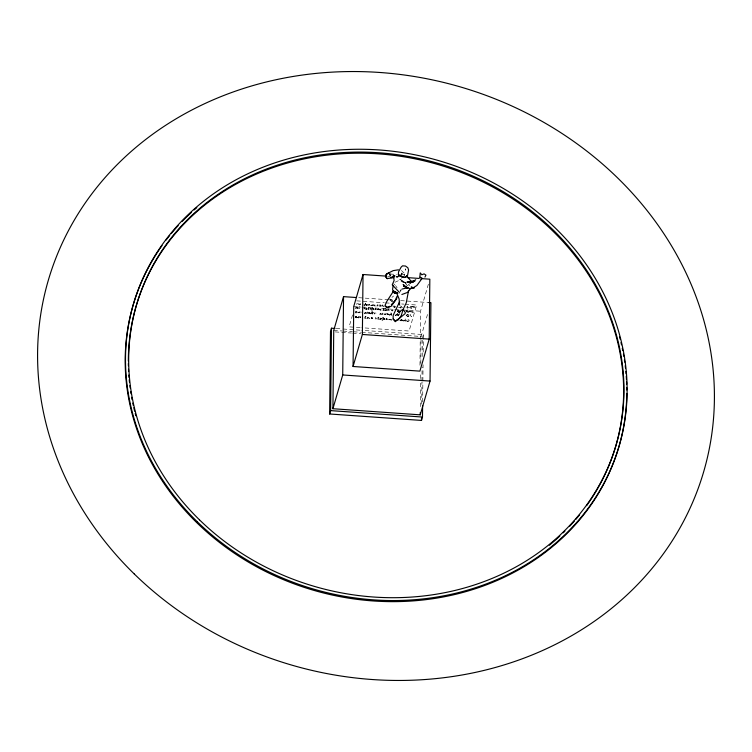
<?xml version="1.0" encoding="UTF-8"?>
<svg xmlns="http://www.w3.org/2000/svg" width="752" height="752" viewBox="0 0 752 752"><rect width="100%" height="100%" fill="white"/><g stroke="black" fill="none" stroke-linecap="round" stroke-linejoin="round"><path stroke-width="0.56" stroke-dasharray="3.76 2.82" d="M383.529 309.119C384.516 310.567 381.837 309.927 383.2 310.134M359.926 304.062L359.851 304.41M408.251 307.596C407.133 308.602 406.719 308.235 407.311 307.164M419.964 365.265L420.218 340.59M420.236 339.415L420.528 311.215L428.546 283.607M420.321 406.653L420.622 379.751M420.631 378.585L420.697 372.738M420.8 363.376L421.101 336.473L427.644 313.96M421.684 404.162L421.928 382.101M421.938 380.935L422.098 366.995M422.21 356.551L422.398 340.289M422.652 401.944L422.868 382.204M422.887 381.048L423.066 364.786M423.207 352.011L423.338 340.393M423.348 339.237L423.404 334.584L361.731 330.307M372.701 312.4L372.503 314.045M383.501 317.532L382.542 317.438L383.003 319.28M406.146 320.737C406.165 322.664 404.755 318.82 404.247 320.907M406.089 315.135C408.731 318.951 410.47 314.12 408.223 314.204M380.747 313.904L379.459 314.139L381.302 314.618L381.33 313.481L380.174 313.133L380.719 313.857M411.156 308.64L411.335 307.042M368.997 308.593C369.213 305.378 367.784 309.993 368.301 309.1M383.887 309.166L384.065 309.899M397.554 314.186C395.637 315.201 396.097 315.483 397.93 315.408M365.434 303.188C365.209 304.598 363.131 307.662 365.97 305.143M367.117 308.546L367.126 309.382L366.393 309.288M391.2 315.342L391.444 314.364M399.171 320.596L398.579 320.709M372.212 307.606C373.293 309.185 369.918 311.93 373.077 309.439M409.567 285.892L409.718 284.632M358.328 317.447L358.384 316.554L359.456 316.949M367.371 318.077L367.484 317.184L369.486 318.171M366.967 304.757L365.481 304.137L365.594 303.206M358.723 312.353C355.771 311.112 359.146 314.12 359.813 312.183M386.039 314.11C387.205 313.321 384.986 313.311 385.597 314.411M380.991 305.998L380.268 305.199L381.02 306.008M398.372 315.248L397.667 314.449L398.4 315.285M370.219 308.226L371.45 308.621L371.45 309.683L369.476 309.222L371.056 309.363L370.322 308.207M394.997 314.844L395.383 315.549L395.43 314.975M389.357 299.672L392.093 301.458L389.367 300.039M352.566 314.938L349.097 326.857L360.64 327.665M356.213 307.643L356.006 308.583L355.367 308.367M355.32 316.498C356.655 315.52 358.008 318.51 356.081 317.758M359.682 307.671C360.584 308.339 357.444 309.57 359.052 307.493M359.879 303.695C362.614 304.09 358.065 305.566 359.841 304.485M359.804 312.371C360.509 310.755 359.24 312.672 358.77 312.381M360.988 312.945L361.016 311.836M365.998 307.906L366.732 309.063L365.181 308.884M365.453 312.794L364.805 312.409M366.948 304.654L366.609 305.65L366.045 305.209M367.145 308.405L366.374 307.888M365.679 317.457L365.951 316.667M365.716 317.607L365.867 318.115M371.714 305.744L372.334 304.927L372.672 305.321M372.306 307.775L373.5 308.442M372.268 313.208L371.883 311.789M375.06 306.102C374.919 303.582 374.91 305.942 373.622 304.861M375.163 313.02C374.261 313.998 372.362 310.736 374.618 314.035C376.019 313.941 378.049 313.349 375.474 313.029M380.916 310.332L380.944 309.185M383.84 309.26C384.874 308.442 382.646 308 383.511 309.006M386.039 314.007C385.297 316.207 382.119 312.512 385.099 314.27M384.874 319.685C384.065 318.632 380.004 321.959 383.059 319.337M386.18 310.35L386.359 308.997M384.281 318.745C382.185 317.974 384.986 320.437 384.338 318.763M384.911 319.609L384.498 318.5M389.545 315.182C387.167 313.894 393.258 315.041 390.579 313.086M391.425 314.524L391.237 312.954L390.579 313.076M394.828 307.662C392.253 306.637 395.242 307.869 394.593 306.28C392.798 306.29 394.988 305.049 395.721 306.196M400.44 311.864C397.554 311.102 402.047 311.507 399.726 310.444C399.481 310.285 400.515 309.345 401.389 310.407M399.491 314.12L399.5 314.599M401.06 320.662L401.878 320.427L400.722 319.628M402.254 319.985L401.314 319.497M404.209 320.963C400.91 321.433 404.764 319.158 405.713 320.578C404.463 318.19 405.516 318.096 406.136 320.747M408.712 312.277L409.643 311.384M411.269 306.703C409.605 305.002 412.359 308.395 409.464 307.709C407.123 309.298 410.677 306.788 411.241 308.724M408.721 320.86C409.558 321.903 407.048 321.593 406.87 320.85C407.96 321.856 409.079 320.361 407.565 320.164C405.93 319.384 411.043 319.675 408.721 320.85M422.427 337.968L423.404 334.584M401.239 274.527L402 272.92L400.919 274.621M369.439 312.964L368.95 313.302M356.307 304.419C356.796 302.924 358.112 304.325 358.854 303.836C358.619 305.444 357.238 303.46 356.157 304.616M407.189 306.214L407.781 306.318L407.208 306.214M398.654 315.887L398.551 314.599L397.62 314.186M406.033 310.689C408.364 309.758 407.424 309.053 407.368 312.071M390.645 314.486L389.555 315.201M358.309 317.447L357.341 317.325L358.601 317.993L359.061 316.949L360.951 318.134L360.763 317.128M367.361 318.077C365.566 319.008 368.809 317.081 369.364 318.547C370.999 318.726 369.42 316.094 369.476 318.162M372.889 308.715L373.537 309.495L373.603 308.837M398.212 310.886L397.573 310.614M395.138 307.53L395.054 306.412L395.674 306.421M400.384 275.514L402.245 273.155L401.211 274.367M401.154 290.159L398.344 294.323M357.708 307.728C358.027 309.974 355.668 306.008 355.292 308.085M378.143 317.889C377.015 316.46 379.854 317.457 378.641 318.143M378.143 317.927C376.724 319.553 379.158 320.023 378.735 318.453M369.448 312.964L368.762 312.531L368.875 313.255M407.546 285.995L408.928 284.124M407.011 314.402L408.129 314.233M410.761 311.3C414.192 313.34 407.123 310.585 410.714 311.243M365.481 312.841C361.035 314.374 370.172 312.832 364.748 312.494M372.71 305.368C373.415 306.055 373.857 304.88 375.069 306.149M398.964 307.436L398.541 307.803M402.489 320.662L400.919 320.813M400.083 290.704L401.568 289.022M390.579 319.722L391.181 320.239M391.905 297.425L393.587 295.997M384.065 309.984L383.2 310.303M386.19 310.397L385.428 310.52M380.916 310.379L379.666 309.439M401.079 307.389C401.897 308.734 398.56 307.342 399.82 307.54C401.098 308.17 400.731 306.158 399.462 306.525M356.26 312.249L356.777 311.76M366.008 316.714L365.237 316.282M390.523 319.656C386.556 320.239 389.583 318.566 391.999 319.393M400.807 311.121L401.399 310.642M401.643 310.435L397.977 313.283L399.227 314.806M400.995 307.314L401.549 306.825M395.232 315.605L398.137 313.011L399.415 314.58M365.839 318.246C363.291 318.679 365.453 317.363 365.171 316.244M406.052 311.535L406.832 312.08M372.973 308.705L373.556 308.818M378.623 309.598C379.553 310.689 380.258 308.715 380.869 309.128M402.311 307.173L402.311 307.784M407.029 314.731C408.768 313.264 409.191 317.419 407.377 316.141M402.273 320.023L402.499 320.615M407.452 312.428L407.349 311.986M408.364 307.624L407.781 307.117M408.684 312.249C407.227 312.033 408.759 311.337 409.069 311.065M357.379 308.17L356.768 307.653M406.042 307.474L406.127 306.863M384.864 310.294L385.626 310.303L385.682 308.489M401.718 278.86L400.092 279.387M360.434 317.541L359.55 317.006M394.969 282.273L398.438 280.693L406.052 282.968L399.293 279.199L406.052 282.968M398.24 276.172L396.37 276.999L397.573 277.488M370.764 305.218L371.714 305.763M406.644 314.891L406.277 315.267L407.189 315.925M382.43 305.086L383.511 306.233M413.431 306.741L411.654 306.543L412.98 306.844M380.879 319.299C378.059 316.451 384.883 319.619 380.38 319.384M400.318 276.05L395.637 277.159M380.145 319.168L380.869 319.29M400.684 320.596L401.192 320.672M397.742 310.115C399.726 310.012 399.021 312.71 396.981 311.178M370.069 313.518L371.253 312.663L372.268 313.189M370.849 305.274L373.537 304.786M355.311 317.617L356.025 317.748M382.505 305.105C383.059 304.56 380.775 305.444 383.558 306.656M406.042 311.037C407.593 310.491 407.076 312.823 406.089 311.328M369.147 304.175C363.301 305.378 373.377 306.365 369.326 304.222M380.474 305.002L379.459 304.927L378.792 305.923M388.229 309.316C382.806 310.792 392.948 311.262 388.239 309.326M357.726 307.653C359.212 308.094 356.251 306.393 357.407 308.141M392.92 306.026L393.484 306.252L392.967 306.224M363.818 304.015L364.391 304.964L363.799 305.368M375.521 317.532C374.346 320.079 378.115 319.008 375.53 317.551M372.578 314.082L372.005 313.255M371.704 317.682C370.576 318.528 373.782 318.669 371.789 317.701M386.434 318.707C385.4 319.75 388.577 319.487 386.443 318.716M355.264 311.582L355.969 312.118L355.358 312.588M356.833 311.76L355.762 311.196M412.03 311.093C414.202 311.685 410.366 312.982 413.581 312.315C414.061 311.093 413.525 310.529 412.03 311.084M360.998 316.93L360.114 316.62L360.424 317.532M401.606 306.835L400.431 305.848M393.804 309.805L393.869 310.04M387.647 276.228L389.987 276.398M395.853 276.802L398.193 276.971M358.685 297.689L388.981 299.794M390.138 299.869L392.469 300.039M400.628 300.603L428.584 302.548M356.655 300.856L384.347 302.774M385.503 302.859L390.119 303.178M401.653 303.977L403.965 304.137M405.121 304.222L416.655 305.021L409.097 331.03L361.797 327.74M380.296 304.955C383.764 307.032 377.842 305.942 378.792 305.904M377.513 306.017C375.323 307.042 379.224 302.351 377.589 306.073M353.731 306.534L360.763 307.032M361.938 307.107L386.547 308.837M387.712 308.922L393.578 309.326M394.744 309.41L401.775 309.899M402.95 309.984L420.528 311.215M366.525 309.335L365.237 308.969M368.123 309.232L368.884 309.514L369.016 308.593M371.77 313.001L370.98 313.941L370.069 313.537M367.192 313.34C365.34 314.327 368.508 309.721 367.249 313.396M391.237 315.342L390.702 314.562M383.511 317.551L383.229 318.416L384.507 318.481M380.258 319.186L379.328 318.989L380.474 319.403M355.546 317.504L356.486 317.269L355.292 316.855M401.013 320.831L399.998 320.568M336.135 328.521L341.953 328.925M343.119 329.009L360.565 330.222M333.738 330.401L341.887 330.965M343.053 331.049L352.378 331.698M353.534 331.773L360.528 332.262M361.693 332.346L421.101 336.473M335.157 331.905L351.447 333.033M352.603 333.117L360.753 333.681M389.931 274.001L396.812 274.48M391.19 320.249L391.219 319.487L391.924 319.619M413.619 306.741L415.226 307.173L413.75 306.938L413.91 308.752L412.857 306.835M355.358 312.776L356.147 313.001L356.269 312.259M398.128 311.309L397.413 311.14M407.227 315.943L407.894 316.225M390.918 274.16L389.31 273.831L390.363 275.862M372.682 312.315L372.484 311.591L371.883 311.779M392.177 301.12L393.86 301.571M408.637 310.003L408.787 310.021M378.275 309.006C376.056 309.927 377.166 309.871 378.585 309.551M398.494 315.878L397.949 315.436M373.095 309.429L373.951 309.871L373.594 308.461M401.427 273.925L404.632 275.223L403.147 273.888L404.567 275.072L404.125 274.424M364.081 308.066C365.519 306.788 364.494 310.689 363.818 308.047M375.361 309.486C376.94 309.702 374.43 307.869 375.342 309.476M411.429 316.254C412.481 317.645 409.351 314.778 410.009 314.759C413.271 314.543 409.483 315.455 411.41 316.254M386.359 308.931L385.682 308.499M409.549 311.319L409.079 311.055M389.658 298.864L392.647 300.499M385.268 310.275L384.676 310.115L385.071 310.379M378.312 309.053L379.487 309.072M359.042 306.825L359.522 306.788L359.014 306.807M397.808 311.14L400.036 312.841L397.808 311.131L399.923 313.678M393.503 283.72L394.885 284.923M401.436 270.485L405.394 274.33M407.133 285.581L405.601 283.25L407.086 285.892M395.571 285.525L397.094 287.856M389.245 273.653L390.485 276.078M389.621 274.461L390.373 276.087M381.819 314.026C383.435 316.291 382.947 311.159 381.819 314.026M372.785 318.707C368.894 318.81 372.842 315.915 372.785 318.707M387.515 319.732C383.821 319.995 387.242 316.752 387.515 319.732M405.441 268.906L405.394 270.165L405.441 268.906M376.169 309.758C372.842 309.758 376.498 307.136 376.169 309.758M392.911 310.924C389.837 311.196 392.901 308.047 392.911 310.924M369.655 313.528C366.619 313.622 369.937 310.849 369.655 313.528M388.352 314.825C385.231 314.834 388.822 312.277 388.352 314.825M355.715 316.667L356.476 316.912L355.715 316.667M380.568 318.397L381.33 318.641L380.625 318.369M401.107 319.826L401.878 320.07L401.164 319.797M392.488 310.736C390.824 310.181 393.193 309.504 392.478 310.773M387.957 314.646L387.459 313.828L387.957 314.646M366.186 308.217L366.807 308.452L366.186 308.217M370.51 308.517L371.131 308.752L370.51 308.517M397.93 310.426L398.551 310.661L397.977 310.388M365.171 312.371L365.726 312.653L365.246 312.287M380.437 313.434L380.991 313.716L380.503 313.349M369.862 305.133L369.044 304.419L369.862 305.133M389.132 310.294L388.352 309.58L389.132 310.294M365.848 304.353L366.459 305.152L365.886 304.334M405.234 282.573L401.953 281.643L405.76 282.79L405.234 282.573"/><path stroke-width="1.13" d="M393.315 292.584L392.582 289.182L393.211 285.469M422.615 405.431L422.483 417.05L421.505 420.424L329.639 413.985L330.495 331.576L331.482 328.201L334.969 328.445M329.639 413.985L330.617 410.611L331.482 328.201M428.584 302.548L430.915 302.708L430.041 381.076L420.227 414.841L332.92 408.721L333.738 330.401L343.542 296.636L356.354 297.529M332.92 408.721L342.724 374.957L343.542 296.636M421.628 278.616L429.834 279.189L429.204 339.105L419.898 371.131L353.064 366.487L353.731 306.534L363.037 274.508L386.472 276.144M353.064 366.487L362.37 334.461L363.037 274.508M420.227 414.841L420.255 412.51M421.505 420.424L421.524 418.103M419.917 277.291L421.233 277.732L419.842 277.093L420.246 272.882L421.816 274.781L424.1 273.86L425.923 275.138L424.955 277.103M392.835 276.21L392.751 276.877L393.794 276.351L391.106 277.629L393.794 276.351M408.59 290.404L406.259 302.821L403.175 309.316L401.333 315.379L399.284 318.575L395.42 320.954L393.099 319.168L393.193 315.304L399.575 301.787L399.481 304.992L399.133 298.986L396.501 292.65L393.963 291.221L397.846 293.233L394.123 292.725L393.315 291.174L394.969 293.214L394.123 292.725L397.554 292.951M398.457 269.808L393.211 270.626L386.5 274.001L385.861 276.745L387.28 278.729M399.133 292.096L392.234 284.829L394.086 280.599L393.625 275.223L394.02 275.862M397.141 296.1L394.64 301.59L391.002 306.459L386.979 307.164L384.996 305.481L386.791 301.411L393.465 291.184M422.229 278.184L416.928 285.469L413.318 287.743L411.137 287.048L414.258 288.063L409.934 288.665L403.551 286.258L406.259 287.123M393.644 277.338L394.659 275.89M406.804 275.965C405.168 279.387 400.525 276.257 398.344 274.903L398.56 271.782L401.173 267.073L402.555 265.832L405.507 266.039L407.857 267.768L408.59 270.006L407.584 275.298L405.403 277.488M410.611 288.373L407.697 292.368L401.878 294.493M389.79 306.271L388.154 307.925L385.08 306.421M391.303 304.71L396.436 299.221L396.915 297.595M387.515 273.54L385.607 275.072M415.724 279.706L411.767 282.404L414.747 281.088L409.793 283.137L413.826 280.797L406.898 282.179L410.912 281.981M393.155 276.802L394.819 275.749M412.152 282.235L414.747 281.088M386.5 274.001L388.84 272.995M402.198 310.097L403.288 309.768L405.375 312.606L405.046 313.725L395.223 321.687L393.296 318.989M402.235 289.012L408.063 287.706L405.554 287.433M393.409 277.704L387.045 278.578L385.776 277.018M403.486 277.469L405.732 277.441L404.125 277.168M407.565 277.629L419.287 278.447M362.37 334.461L429.204 339.105M342.724 374.957L430.041 381.076M330.617 410.611L422.483 417.05M420.782 278.983L421.27 279.039M403.326 277.037L398.391 274.762L400.459 276.163M406.597 275.693L411.222 281.408M626.801 393.428A253.01 223.184 16.2 0 1 309.288 588.995A253.01 223.184 16.2 0 1 159.396 249.391M160.054 248.423A253.01 223.184 16.2 0 1 162.028 245.594M166.145 240.01A253.01 223.184 16.2 0 1 169.736 235.432M171.221 233.628A253.01 223.184 16.2 0 1 178.158 225.656M182.2 221.361A253.01 223.184 16.2 0 1 191.525 212.308M194.157 209.94A253.01 223.184 16.2 0 1 196.827 207.618M619.526 336.858A253.01 223.184 16.2 0 1 620.127 339.124M620.983 342.545A253.01 223.184 16.2 0 1 621.519 344.83M622.28 348.279A253.01 223.184 16.2 0 1 622.75 350.582M623.417 354.042A253.01 223.184 16.2 0 1 623.831 356.363M624.395 359.841A253.01 223.184 16.2 0 1 624.743 362.163M625.213 365.66A253.01 223.184 16.2 0 1 625.485 367.982M625.861 371.479A253.01 223.184 16.2 0 1 626.068 373.8M626.256 376.122A253.01 223.184 16.2 0 1 626.482 379.61M626.604 381.922A253.01 223.184 16.2 0 1 626.698 384.234M626.783 387.694A253.01 223.184 16.2 0 1 626.811 389.997M128.348 361.101A249.814 220.374 16.2 0 1 443.68 166.258A249.814 220.374 16.2 0 1 586.607 505.682M579.66 514.791A249.814 220.374 16.2 0 1 575.966 519.237M574.443 520.986A249.814 220.374 16.2 0 1 569.762 526.156M564.893 531.185A249.814 220.374 16.2 0 1 563.239 532.82M559.864 536.044A249.814 220.374 16.2 0 1 549.355 545.238M135.839 415.734A249.814 220.374 16.2 0 1 135.228 413.459M134.636 411.175A249.814 220.374 16.2 0 1 133.8 407.725M133.273 405.422A249.814 220.374 16.2 0 1 132.775 403.1M132.07 399.622A249.814 220.374 16.2 0 1 131.628 397.291M131.027 393.785A249.814 220.374 16.2 0 1 130.66 391.444M130.162 387.938A249.814 220.374 16.2 0 1 129.861 385.588M129.457 382.072A249.814 220.374 16.2 0 1 129.222 379.732M129.015 377.391A249.814 220.374 16.2 0 1 128.846 375.051M128.63 371.544A249.814 220.374 16.2 0 1 128.517 369.213M128.404 365.726A249.814 220.374 16.2 0 1 128.366 363.404M402.856 277.187L400.731 276.153L402.856 277.187M406.757 287.837L403.26 284.594L406.757 287.837M134.317 574.02A341.38 301.138 16.2 0 0 701.992 477.276A341.38 301.138 16.2 0 0 291.691 76.704A341.38 301.138 16.2 0 0 134.317 574.02M197.193 521.662A253.01 223.184 16.2 0 0 617.918 449.969A253.01 223.184 16.2 0 0 313.838 153.088A253.01 223.184 16.2 0 0 197.193 521.662M199.459 519.811A249.814 220.374 16.2 0 0 614.873 449.019A249.814 220.374 16.2 0 0 314.627 155.88A249.814 220.374 16.2 0 0 199.459 519.811"/></g></svg>
